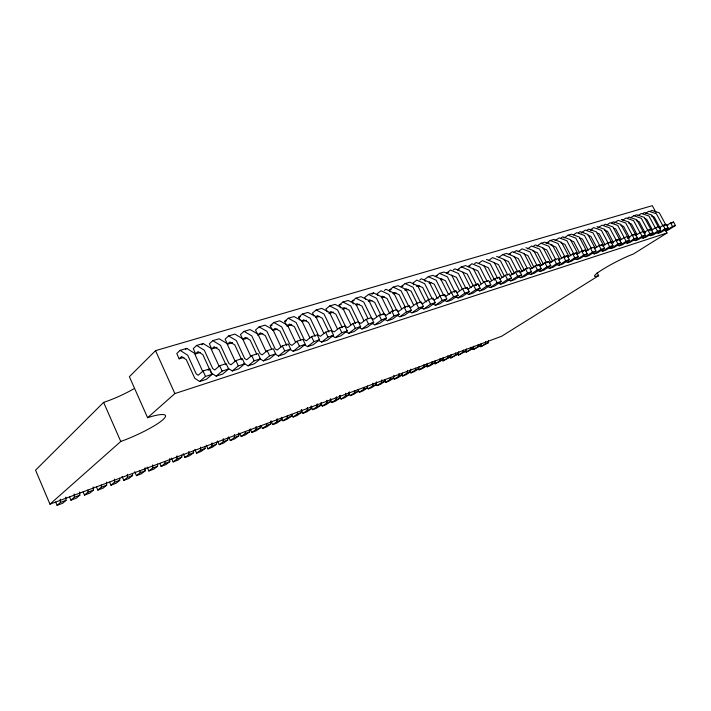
<?xml version="1.0" encoding="UTF-8"?>
<svg xmlns="http://www.w3.org/2000/svg" width="711" height="711" viewBox="0 0 711 711"><rect width="100%" height="100%" fill="white"/><g stroke="black" fill="none" stroke-linecap="round" stroke-linejoin="round"><path stroke-width="1.07" d="M183.242 453.716L184.94 457.493L189.606 455.742L193.561 452.765L193.561 450.721M194.867 449.396L196.556 453.147L200.538 450.161L200.546 447.112M196.556 453.147L201.151 451.423L205.15 448.437L205.159 446.41M206.306 445.157L207.985 448.872L212.002 445.877L212.029 442.855M207.985 448.872L212.5 447.175L216.544 444.188L216.562 442.171M217.548 440.98L219.219 444.659L223.29 441.664L223.334 438.66M219.219 444.659L223.663 442.997L227.751 440.002L227.787 438.003M228.613 436.874L230.284 440.527L234.39 437.523L234.443 434.537M230.284 440.527L234.657 438.883L238.78 435.887L238.843 432.91M239.918 433.737L241.162 436.447L245.304 433.452L245.357 431.47M241.162 436.447L245.464 434.839L249.623 431.835L249.677 429.862M250.219 428.857L251.872 432.439L256.049 429.435L256.138 426.484M251.872 432.439L256.102 430.857L260.306 427.853L260.359 425.889M261.177 425.827L262.403 428.502L266.625 425.489L266.687 423.543M262.403 428.502L266.581 426.938L270.811 423.934L270.909 421.01M271.149 421.09L272.784 424.618L277.032 421.605L277.148 418.699M272.784 424.618L276.881 423.081L281.147 420.077L281.227 418.139M281.369 417.295L282.996 420.796L287.28 417.784L287.36 415.855M282.996 420.796L287.031 419.286L291.332 416.273L291.412 414.344M291.83 414.433L293.048 417.028L297.358 414.024L297.456 412.104M293.048 417.028L297.029 415.544L301.348 412.531L301.491 409.66M301.331 409.883L302.948 413.322L307.294 410.318L307.436 407.456M302.948 413.322L306.868 411.856L311.222 408.852L311.374 405.999M311.089 406.265L312.698 409.678L317.07 406.665L317.23 403.821M312.698 409.678L316.555 408.23L320.937 405.226L321.105 402.39M321.105 403.546L322.296 406.079L326.696 403.075L326.864 400.249M322.296 406.079L326.1 404.657L330.508 401.653L330.686 398.835M330.171 399.182L331.761 402.542L336.179 399.538L336.365 396.729M331.761 402.542L335.503 401.137L339.938 398.133L340.125 395.334M339.494 395.725L341.076 399.058L345.519 396.045L345.715 393.254M341.076 399.058L344.764 397.671L349.225 394.667L349.421 391.885M348.683 392.312L350.256 395.618L354.727 392.614L354.86 390.766M350.256 395.618L353.891 394.258L358.371 391.254L358.504 389.406M358.131 389.77L359.304 392.232L363.792 389.228L363.934 387.388M359.304 392.232L362.886 390.89L367.383 387.886L367.525 386.055M367.045 386.455L368.218 388.899L372.733 385.895L372.955 383.149M368.218 388.899L371.746 387.575L376.27 384.571L376.492 381.834M375.835 383.185L377.008 385.611L381.54 382.607L381.771 379.878M377.008 385.611L380.483 384.304L385.024 381.309L385.175 379.496M384.891 380.767L385.664 382.367L390.215 379.372L390.375 377.559M385.664 382.367L389.095 381.078L393.654 378.092L393.894 375.381M393.432 377.577L394.205 379.167L398.773 376.181L399.022 373.479M394.205 379.167L397.582 377.905L402.159 374.91L402.328 373.115M401.848 374.439L402.622 376.021L407.199 373.026L407.456 370.351M402.622 376.021L405.954 374.768L410.54 371.782L410.807 369.107M409.776 370.564L410.922 372.911L415.517 369.924L415.695 368.147M410.922 372.911L414.202 371.684L418.806 368.698L418.992 366.929M418.344 368.298L419.099 369.853L423.712 366.867L423.943 364.654M419.099 369.853L422.343 368.636L426.964 365.658L427.195 363.454M426.413 365.285L427.169 366.832L431.799 363.854L432.03 361.65M427.169 366.832L430.368 365.632L434.999 362.654L435.239 360.468M434.377 362.317L435.132 363.854L439.771 360.877L440.011 358.691M435.132 363.854L442.926 359.695L443.166 357.517M442.233 359.393L442.98 360.912L447.628 357.944L447.877 355.767M442.98 360.912L450.747 356.78L450.996 354.611M449.974 356.504L450.721 358.015L455.387 355.047L455.635 352.887M450.721 358.015L458.462 353.9L458.711 351.749M457.617 353.66L458.364 355.153L463.039 352.194L463.296 350.043M458.364 355.153L466.069 351.065L466.327 348.914M473.837 346.124L473.579 348.257L465.901 352.336L470.584 349.377L470.851 347.244M472.353 347.581L473.339 349.554L478.032 346.595L478.299 344.471M473.339 349.554L480.983 345.493L481.249 343.377M488.564 340.658L488.288 342.764L480.68 346.808L485.382 343.857L485.649 341.742M134.112 388.633A38.198 7.705 -23 0 1 108.961 400.506L103.619 402.373L35.55 470.167L49.966 504.17L501.637 336.25L598.653 275.672L597.151 272.811M655.977 212.491L652.289 205.657L155.54 350.647L129.375 376.714L147.604 417.713L152.518 416.219A38.43 6.283 -23.6 0 1 162.739 419.872A38.43 6.283 -23.6 0 1 126.096 439.478L120.772 441.469L49.966 504.17M202.875 371.773L194.405 353.207L186.762 348.381L180.096 350.354L176.763 353.527L179.163 358.806L183.9 357.366M185.42 349.643L186.762 348.381M179.163 358.806L181.518 356.584L186.318 359.677L194.77 378.279L199.675 381.496L206.332 379.345L212.198 374.279L209.727 368.876L203.035 371L198.245 375.212L196.209 373.888L187.722 355.224L180.096 350.354M219.246 366.583L210.829 348.248L203.15 343.511L196.636 345.448L193.259 348.603L195.632 353.82L200.262 352.416M201.791 344.773L203.15 343.511M195.632 353.82L198.031 351.607L202.857 354.638L211.256 372.999L216.188 376.163L222.685 374.057L228.649 369L226.187 363.668L219.655 365.73L214.793 369.942L212.74 368.645L204.306 350.221L196.636 345.448M235.243 361.508L226.88 343.404L219.157 338.765L212.802 340.649L209.363 343.804L211.727 348.95L217.006 347.35M211.727 348.95L214.162 346.746L219.015 349.714L225.965 364.823M250.859 356.549L242.558 338.676L234.808 334.117L228.587 335.965L225.103 339.103L227.458 344.186L232.613 342.631M227.458 344.186L229.929 341.991L234.79 344.906L241.704 359.828M266.127 351.714L257.871 334.046L250.094 329.584L244.024 331.379L240.487 334.517L242.824 339.538L247.863 338.018M147.604 417.713L174.87 393.574L667.025 232.977L665.452 230.053M242.824 339.538L245.331 337.343L250.21 340.205L256.627 353.962M208.119 370.28L209.727 368.876M281.049 346.977L272.846 329.531L265.043 325.14L259.106 326.909L255.525 330.028L257.853 334.997L262.777 333.503M55.68 502.019L57.093 505.343L60.426 502.446L66.016 500.357L65.821 497.096M199.675 381.496L205.515 376.43L212.198 374.279M66.016 500.357L62.657 503.264L57.093 505.343M257.853 334.997L260.386 332.81L265.283 335.61L271.655 349.208M272.082 329.566L270.233 325.638L273.851 322.527L279.663 320.803L287.484 325.114L295.634 342.355M69.509 496.873L70.922 500.171L74.326 497.256L79.819 495.212L79.641 491.968M216.188 376.163L222.116 371.098L228.649 369M228.187 368.36L232.31 370.946L238.656 368.893L244.7 363.845L242.255 358.575L235.874 360.593L230.942 364.796L228.889 363.517L220.508 345.333L212.802 340.649M286.453 325.229L284.622 321.354L288.275 318.252L293.963 316.564L301.802 320.785L309.898 337.832M79.819 495.212L76.379 498.127L70.922 500.171M83.178 492.03L84.493 495.087L87.977 492.163L93.363 490.155L93.212 486.937M232.31 370.946L238.318 365.898L244.7 363.845M243.917 363.321L248.059 365.854L254.254 363.845L260.377 358.815L257.951 353.607L251.721 355.58L246.717 359.766L244.655 358.522L236.328 340.551L228.587 335.965M286.915 326.198L289.501 324.029L294.434 326.731L300.717 340.009M300.06 320.03L298.7 317.15L302.388 314.058L307.943 312.413L315.8 316.564L323.852 333.406M93.363 490.155L89.862 493.078L84.493 495.087M301.624 321.408L303.588 319.781L308.53 322.43L315.142 336.33M96.527 487.071L97.834 490.092L101.38 487.168L106.668 485.186L106.543 481.987M248.059 365.854L254.147 360.815L260.377 358.815M337.503 329.077L329.504 312.422L321.639 308.352L316.199 309.96L312.467 313.044L313.827 315.888M260.119 358.895L263.443 360.877L269.496 358.922L275.69 353.891L273.282 348.754L267.194 350.683L262.137 354.86L260.066 353.634L251.783 335.885L244.024 331.379M106.668 485.186L103.104 488.119L97.834 490.092M315.391 317.239L317.373 315.622L322.323 318.226L328.891 331.966M350.861 324.838L342.915 308.378L335.032 304.37L329.708 305.952L325.949 309.018L327.3 311.836M109.627 482.191L110.934 485.195L114.542 482.254L119.741 480.307L119.67 478.192M263.443 360.877L269.611 355.847L275.69 353.891M275.139 354.069L278.472 356.015L284.391 354.096L290.657 349.092L288.266 344.008L282.311 345.893L277.192 350.061L275.121 348.861L266.901 331.326L259.106 326.909M119.741 480.307L116.106 483.258L110.934 485.195M328.864 313.169L330.864 311.56L335.814 314.12L342.346 327.7M340.489 307.863L339.147 305.081L342.933 302.024L348.15 300.477L356.042 304.415L363.934 320.697M122.079 476.414L123.803 480.369L127.473 477.428L132.584 475.517L132.522 473.41M278.472 356.015L284.711 350.994L290.657 349.092M289.83 349.35L293.172 351.261L298.958 349.385L305.286 344.391L302.913 339.369L297.091 341.218L291.919 345.368L289.839 344.195L281.672 326.864L273.851 322.527M132.584 475.517L128.887 478.467L123.803 480.369M342.053 309.178L344.071 307.579L349.03 310.094L355.518 323.514M353.411 303.979L352.078 301.224L355.891 298.185L360.992 296.665L368.893 300.531L376.732 316.635M134.734 471.713L136.45 475.641L140.183 472.682L145.204 470.806L145.133 467.669M293.172 351.261L299.473 346.257L305.286 344.391M304.192 344.737L307.543 346.613L313.204 344.782L319.586 339.796L317.23 334.837L311.542 336.641L306.317 340.782L304.228 339.627L296.114 322.51L288.275 318.252M145.204 470.806L141.453 473.766L136.45 475.641M390.668 313.347L389.273 312.653L381.478 296.736L373.577 292.932L368.574 294.416L364.734 297.447L365.623 299.26M355.651 304.743L357.002 303.677L361.961 306.148L367.951 318.475M372.04 294.15L373.577 292.932M318.244 340.222L321.594 342.071L327.131 340.276L333.575 335.308L331.228 330.402L325.665 332.17L320.394 336.303L318.306 335.165L310.236 318.244L302.388 314.058M147.168 467.1L148.883 470.984L152.669 468.025L157.602 466.176L157.566 464.105M307.543 346.613L313.906 341.627L319.586 339.796M368.307 300.922L369.667 299.855L374.635 302.291L380.954 315.249M157.602 466.176L153.798 469.144L148.883 470.984M384.349 290.479L385.904 289.279L393.805 293.012L401.546 308.761M331.984 335.814L335.343 337.618L340.765 335.868L347.252 330.917L344.924 326.073L339.485 327.789L334.17 331.913L332.073 330.793L324.056 314.066L316.199 309.96M159.824 463.528L161.104 466.416L164.943 463.439L169.796 461.635L169.76 458.533M321.594 342.071L328.02 337.094L333.575 335.308M390.161 291.901L389.29 290.124L393.174 287.12L397.973 285.698L405.883 289.368L413.58 304.948M169.796 461.635L165.939 464.603L161.104 466.416M345.43 331.495L348.799 333.272L354.096 331.557L360.637 326.616L358.326 321.825L352.994 323.514L347.643 327.62L345.546 326.527L337.583 309.987L329.708 305.952M426.76 301.864L425.365 301.206L417.721 285.795L409.812 282.178L405.11 283.573L401.2 286.569L403.084 286.009M392.845 293.51L394.223 292.452L399.2 294.798L405.439 307.481M171.422 458.097L173.12 461.919L177.012 458.942L181.776 457.155L181.767 455.111M335.343 337.618L341.822 332.659L347.252 330.917M181.776 457.155L177.874 460.141L173.12 461.919M404.755 289.91L406.132 288.862L411.109 291.172L417.313 303.713M371.435 317.675L366.227 319.328L360.833 323.416L358.735 322.341L350.825 305.988L342.933 302.024M184.94 457.493L188.868 454.507L193.561 452.765M348.799 333.272L355.322 328.322L360.637 326.616M419.846 279.93L421.419 278.739L429.32 282.294L436.918 297.545L438.314 298.193M449.636 294.585L448.241 293.954L440.696 278.863L432.795 275.361L428.271 276.703L424.334 279.672L425.187 281.396M416.424 286.391L417.81 285.342L422.787 287.608L428.946 300.024M371.48 323.132L374.857 324.838L379.932 323.203L386.562 318.288L384.269 313.613L379.167 315.222L373.746 319.301L371.649 318.244M358.593 327.264L361.961 329.006L368.529 324.083L373.737 322.412L363.783 302.077L355.891 298.185M382.722 314.777L384.269 313.613M373.737 322.412L367.152 327.336L361.961 329.006M459.342 290.435L451.841 275.495L443.948 272.046L439.514 273.371L435.559 276.321L437.327 275.797M384.1 319.079L387.477 320.759L392.445 319.15L399.111 314.262L396.836 309.632L391.841 311.214L386.384 315.275L384.287 314.235L376.475 298.247L368.574 294.416M374.857 324.838L381.46 319.932L386.562 318.288M453.298 269.976L454.889 268.802L467.251 274.064L473.171 285.786M397.307 315.524L399.831 316.759L404.71 315.186L411.402 310.316L409.145 305.739L404.257 307.285L398.764 311.329L397.369 310.654M387.477 320.759L394.125 315.862L399.111 314.262M480.912 283.591L473.508 268.954L465.625 265.621L461.359 266.883L457.369 269.816L459.075 269.309M407.572 306.894L409.145 305.739M409.412 311.622L411.945 312.849L416.717 311.302L423.445 306.45L421.205 301.917L416.406 303.437L410.896 307.472L409.492 306.796M399.831 316.759L406.514 311.88L411.402 310.316M474.557 263.657L476.157 262.492L484.031 265.781L491.39 280.267M420.432 307.41L423.8 309.009L428.484 307.499L435.239 302.655L433.017 298.176L428.315 299.669L422.778 303.686L421.374 303.028M478.379 263.55L482.387 260.644L490.252 263.897L497.584 278.303M411.945 312.849L418.655 307.987L423.445 306.45M488.59 260.502L492.607 257.613L500.464 260.821L507.752 275.086M432.901 304.068L435.425 305.25L440.011 303.766L446.801 298.949L444.588 294.514L439.985 295.972L434.421 299.971L433.026 299.322M423.8 309.009L430.555 304.166L435.239 302.655M442.997 295.652L444.588 294.514M498.615 257.515L502.641 254.636L506.596 253.454L514.444 256.6L521.661 270.669L523.056 271.238M444.295 300.406L446.828 301.562L451.316 300.113L458.133 295.305L455.929 290.923L451.423 292.354L445.833 296.336L444.437 295.705M435.425 305.25L442.206 300.424L446.801 298.949M454.329 292.061L455.929 290.923M513.955 252.272L516.382 250.556L524.211 253.649L531.384 267.585L532.77 268.145M457.022 292.772L462.63 288.799L467.047 287.404L469.233 291.741L462.399 296.523L458 297.953L454.969 296.585M446.828 301.562L453.627 296.754L458.133 295.305M465.447 288.533L467.047 287.404M518.123 251.694L522.158 248.841L529.979 251.907L537.134 265.763M467.998 289.279L473.615 285.324L477.952 283.947L480.129 288.248L473.268 293.012L468.949 294.407L466.931 293.51M527.615 248.859L531.659 246.024L539.471 249.046L546.581 262.768M458 297.953L464.816 293.163L469.233 291.741M475.543 285.644L477.952 283.947M532.983 246.61L535.419 244.904L543.222 247.908L550.305 261.586L551.692 262.128M478.761 285.849L484.395 281.911L488.644 280.561L490.803 284.818L483.933 289.564L479.694 290.932L476.672 289.608M536.947 246.077L540.991 243.251L544.679 242.158L552.474 245.117L559.521 258.662M468.949 294.407L475.792 289.635L480.129 288.248M489.31 282.489L494.963 278.561L499.14 277.246L501.282 281.449L494.394 286.178L490.235 287.528L487.213 286.222M568.56 255.791L561.557 242.371L553.789 239.456L550.163 240.531L546.11 243.34L548.83 242.531M497.522 278.365L499.14 277.246M479.694 290.932L486.555 286.178L490.803 284.818M555.113 240.656L559.175 237.856L566.934 240.753L573.919 254.094M499.673 279.192L505.334 275.281L509.423 273.984L511.556 278.152L504.659 282.862L500.571 284.178L497.558 282.889M561.112 237.918L562.73 236.799L570.489 239.678L577.456 252.974M490.235 287.528L497.113 282.791L501.282 281.449M563.965 238.016L568.027 235.225L571.528 234.186L579.269 237.03L586.184 250.201M509.831 275.948L515.511 272.055L519.519 270.784L521.643 274.917L514.728 279.601L510.72 280.898L507.707 279.627M517.901 271.895L519.519 270.784M500.571 284.178L507.467 279.467L511.556 278.152M573.475 234.861L576.728 232.648L584.46 235.457L591.356 248.566M519.803 272.775L525.491 268.9L529.428 267.647L531.535 271.735L524.611 276.401L520.683 277.681L517.67 276.428M578.541 232.728L580.167 231.626L587.89 234.426L594.769 247.481M510.72 280.898L517.626 276.206L521.643 274.917M587.037 230.204L588.664 229.102L596.369 231.866L603.212 244.806M530.415 269.105L535.285 265.798L539.16 264.572L541.249 268.616L534.317 273.264L530.45 274.517L527.455 273.291M537.534 265.674L539.16 264.572M590.441 229.813L593.694 227.609L601.39 230.346L608.198 243.224M520.683 277.681L527.598 272.997L531.535 271.735M540.022 266.047L544.91 262.75L548.705 261.55L550.785 265.559L543.844 270.189L540.049 271.406L538.058 270.607M597.898 227.893L601.968 225.156L609.638 227.858L616.41 240.62M547.079 262.643L548.705 261.55M530.45 274.517L537.383 269.86L541.249 268.616M603.612 225.28L605.239 224.187L612.9 226.871L619.663 239.589M549.461 263.034L554.358 259.755L558.082 258.582L560.152 262.546L553.202 267.158L549.479 268.358L547.479 267.567M606.847 224.925L610.1 222.739L617.752 225.405L626.133 241.358L629.368 240.318L627.404 236.63L624.16 237.661L619.263 240.825M611.691 222.872L613.317 221.788L620.961 224.436L627.68 237.047L629.706 237.758M540.049 271.406L546.99 266.776L550.785 265.559M614.037 223.076L618.099 220.366L625.742 222.996L634.185 238.772L637.367 237.75L635.421 234.097L632.23 235.101L627.333 238.256M558.739 260.084L563.627 256.822L567.289 255.667L569.342 259.595L562.392 264.19L558.73 265.372L556.74 264.581M564.845 257.293L567.289 255.667M549.479 268.358L556.42 263.745L560.152 262.546M622.72 220.188L625.973 218.028L633.59 220.632L640.238 233.066M567.84 257.186L572.737 253.943L576.337 252.796L578.381 256.698L571.422 261.266L567.831 262.43L565.84 261.657M627.457 218.188L629.084 217.104L636.692 219.69L643.331 232.079L645.348 232.781M573.893 254.422L576.337 252.796M558.73 265.372L565.689 260.768L569.342 259.595M630.461 217.886L633.714 215.735L636.78 214.829L644.37 217.379L650.965 229.662M576.79 254.342L581.687 251.107L585.224 249.988L587.25 253.845L580.292 258.395L576.763 259.542L573.786 258.395M582.771 251.605L585.224 249.988M638.087 215.611L641.331 213.469L648.912 216.002L655.489 228.231M567.831 262.43L574.781 257.844L578.381 256.698M642.726 213.647L644.344 212.58L651.916 215.095L658.475 227.28L660.483 227.955M585.58 251.543L590.477 248.317L593.952 247.224L595.969 251.045L589.01 255.578L585.535 256.698L583.562 255.951M645.588 213.38L648.832 211.247L656.386 213.744L662.928 225.867M576.763 259.542L583.722 254.982L587.25 253.845M650.174 211.425L651.8 210.367L659.346 212.856L665.869 224.934L667.869 225.609M594.218 248.797L599.124 245.588L602.537 244.504L604.537 248.29L597.578 252.805L594.165 253.907L592.192 253.169M600.902 245.571L602.537 244.504M585.535 256.698L592.503 252.156L595.969 251.045M602.715 246.095L607.612 242.895L610.962 241.838L612.953 245.588L605.994 250.085L602.644 251.17L600.679 250.441M609.336 242.895L610.962 241.838M594.165 253.907L601.124 249.392L604.537 248.29M611.06 243.438L615.957 240.256L619.254 239.207L621.236 242.931L614.277 247.401L610.98 248.468L609.016 247.748M616.801 240.798L619.254 239.207M602.644 251.17L609.603 246.664L612.953 245.588M610.98 248.468L617.939 243.989L621.236 242.931M633.785 235.145L635.421 234.097M617.219 245.108L619.174 245.819L626.133 241.358M635.27 235.732L640.158 232.595L643.295 231.599L645.241 235.225L638.291 239.634L635.154 240.647L633.208 239.963M629.368 240.318L622.418 244.771L619.174 245.819M625.28 242.513L627.235 243.215L634.185 238.772M643.89 232.719L647.961 230.124L651.045 229.146L652.982 232.737L646.032 237.136L642.957 238.132L641.011 237.447M637.367 237.75L630.417 242.184L627.235 243.215M649.419 230.186L651.045 229.146M635.154 240.647L642.104 236.23L645.241 235.225M650.752 230.799L655.64 227.689L658.67 226.729L660.59 230.293L653.658 234.666L650.618 235.652L648.681 234.977M642.957 238.132L649.898 233.723L652.982 232.737M659.124 227.875L663.185 225.298L666.171 224.356L668.082 227.884L661.15 232.248L658.164 233.208L656.235 232.541M663.736 225.902L666.171 224.356M650.618 235.652L657.559 231.262L660.59 230.293M666.554 225.511L670.615 222.952L673.557 222.019L675.45 225.52L668.527 229.857L665.594 230.808L663.665 230.151M671.931 223.041L673.557 222.019M658.164 233.208L665.096 228.844L668.082 227.884M665.594 230.808L672.517 226.462L675.45 225.52M667.025 232.977L633.145 254.138L630.461 255.151A25.489 2.791 -27.4 0 0 602.617 269.469A25.489 2.791 -27.4 0 0 596.698 276.25L598.653 275.672M200.538 450.161L205.15 448.437M212.002 445.877L216.544 444.188M223.29 441.664L227.751 440.002M234.39 437.523L238.78 435.887M245.304 433.452L249.623 431.835M256.049 429.435L260.306 427.853M266.625 425.489L270.811 423.934M277.032 421.605L281.147 420.077M287.28 417.784L291.332 416.273M297.358 414.024L301.348 412.531M307.294 410.318L311.222 408.852M317.07 406.665L320.937 405.226M326.696 403.075L330.508 401.653M336.179 399.538L339.938 398.133M345.519 396.045L349.225 394.667M354.727 392.614L358.371 391.254M363.792 389.228L367.383 387.886M372.733 385.895L376.27 384.571M381.54 382.607L385.024 381.309M390.215 379.372L393.654 378.092M398.773 376.181L402.159 374.91M407.199 373.026L410.54 371.782M415.517 369.924L418.806 368.698M423.712 366.867L426.964 365.658M431.799 363.854L434.999 362.654M439.771 360.877L442.926 359.695M447.628 357.944L450.747 356.78M455.387 355.047L458.462 353.9M463.039 352.194L466.069 351.065M470.584 349.377L473.579 348.257M478.032 346.595L480.983 345.493M485.382 343.857L488.288 342.764M277.361 329.086L272.544 330.544L275.104 328.366L280.018 331.122L286.8 345.51M287.857 325.914L291.634 324.776M301.899 321.665L306.512 320.27M315.64 317.506L319.248 316.413M329.264 313.382L333.503 312.102M343.466 309.089L346.586 308.147M356.335 305.197L359.384 304.272M368.938 301.384L371.924 300.477M381.283 297.642L384.216 296.754M393.387 293.981L396.258 293.11M405.243 290.39L408.061 289.546M417.792 286.595L419.632 286.044M429.177 283.156L430.982 282.605M440.34 279.779L442.109 279.236M270.233 325.638L272.171 325.069M284.622 321.354L286.506 320.785M298.7 317.15L300.549 316.599M339.147 305.081L341.236 304.459M352.078 301.224L354.114 300.62M389.29 290.124L391.21 289.555M448.312 272.517L446.57 273.042L450.543 270.091L458.426 273.504L465.901 288.355M470.069 266.03L467.971 266.652L471.971 263.737L479.845 267.043L487.222 281.592M510.4 253.996L508.454 254.574L512.489 251.712L520.319 254.822L527.518 268.811M582.913 232.364L581.216 232.87L585.286 230.106L593.001 232.879L599.853 245.873M590.459 230.115L592.121 229.617M651.4 216.117L654.253 217.068L660.27 228.24M644.877 218.704L646.779 219.352L652.325 229.671M633.714 215.735L641.313 218.295L647.925 230.622M636.318 220.686L639.18 221.663L645.268 233.021M621.263 219.432L628.897 222.045L635.572 234.541M628.586 223.032L631.466 224.018L637.074 234.514M620.73 225.405L623.618 226.409L629.777 237.963M613.709 228.16L615.637 228.835L621.316 239.518M597.018 226.622L604.706 229.351L611.504 242.175L613.54 242.913M604.626 230.284L607.523 231.315L613.238 242.087M597.347 233.128L599.275 233.821L605.097 244.833M587.979 235.323L590.894 236.381L596.742 247.49M579.438 237.909L582.362 238.985L588.246 250.192M568.027 235.225L575.777 238.078L582.709 251.312M570.755 240.54L573.679 241.624L579.607 252.938M560.943 242.851L564.845 244.317L570.809 255.729M550.163 240.531L557.939 243.464L564.961 256.938M550.972 245.197L555.86 247.055L561.859 258.573M540.991 243.251L548.785 246.228L555.851 259.826M542.795 248.335L546.715 249.845L552.749 261.47M525.98 247.704L533.801 250.752L540.938 264.554L542.315 265.105M532.495 250.761L537.409 252.681L543.48 264.421M523.989 254.014L527.926 255.569L534.041 267.416M513.351 256.538L518.275 258.511L524.496 270.607M502.641 254.636L510.48 257.791L517.724 271.913M496.642 256.413L504.49 259.604L511.76 273.806L513.146 274.384M503.512 259.497L508.445 261.506L514.702 273.717M486.493 259.426L494.358 262.661L501.673 277.006L503.059 277.592M493.496 262.519L498.438 264.554L504.25 275.939M483.284 265.603L488.235 267.665L494.572 280.116M472.886 268.731L477.845 270.829L483.729 282.445M461.359 266.883L469.242 270.242L476.663 284.942M451.494 275.184L456.462 277.352L462.417 289.199M439.514 273.371L447.406 276.828L454.924 291.83M471.633 287.591L470.229 286.977L462.781 272.189M440.482 278.508L445.45 280.703L451.538 292.861M428.271 276.703L436.172 280.223L443.735 295.385M429.257 281.885L434.234 284.124L440.358 296.407M405.11 283.573L413.011 287.217L420.681 302.699M393.174 287.12L401.084 290.817L408.798 306.468M382.065 296.114L387.042 298.504L393.325 311.32M670.615 222.952L672.517 226.462M663.185 225.298L665.096 228.844M655.64 227.689L657.559 231.262M647.961 230.124L649.898 233.723M640.158 232.595L642.104 236.23M615.957 240.256L617.939 243.989M607.612 242.895L609.603 246.664M599.124 245.588L601.124 249.392M590.477 248.317L592.503 252.156M581.687 251.107L583.722 254.982M572.737 253.943L574.781 257.844M563.627 256.822L565.689 260.768M554.358 259.755L556.42 263.745M544.91 262.75L546.99 266.776M535.285 265.798L537.383 269.86M525.491 268.9L527.598 272.997M515.511 272.055L517.626 276.206M505.334 275.281L507.467 279.467M494.963 278.561L497.113 282.791M484.395 281.911L486.555 286.178M473.615 285.324L475.792 289.635M462.63 288.799L464.816 293.163M451.423 292.354L453.627 296.754M439.985 295.972L442.206 300.424M432.324 299.002L424.707 283.689L416.806 280.107L412.878 283.085L413.74 284.827M428.315 299.669L430.555 304.166M416.406 303.437L418.655 307.987M404.257 307.285L406.514 311.88M396.667 310.307L388.908 294.496L380.998 290.728L377.141 293.75L378.012 295.545M391.841 311.214L394.125 315.862M379.167 315.222L381.46 319.932M366.227 319.328L368.529 324.083M352.994 323.514L355.322 328.322M339.485 327.789L341.822 332.659M325.665 332.17L328.02 337.094M311.542 336.641L313.906 341.627M297.091 341.218L299.473 346.257M282.311 345.893L284.711 350.994M267.194 350.683L269.611 355.847M251.721 355.58L254.147 360.815M235.874 360.593L238.318 365.898M219.655 365.73L222.116 371.098M203.035 371L205.515 376.43M155.54 350.647L174.87 393.574M103.619 402.373L120.772 441.469M60.222 499.175L60.426 502.446M74.148 494.012L74.326 497.256M87.871 490.012L87.977 492.163M101.282 485.026L101.38 487.168M114.427 479.063L114.542 482.254M127.376 474.255L127.473 477.428M140.129 470.584L140.183 472.682M152.607 464.896L152.669 468.025M164.916 461.368L164.943 463.439M176.986 455.858L177.012 458.942M188.868 451.449L188.868 454.507"/></g></svg>
